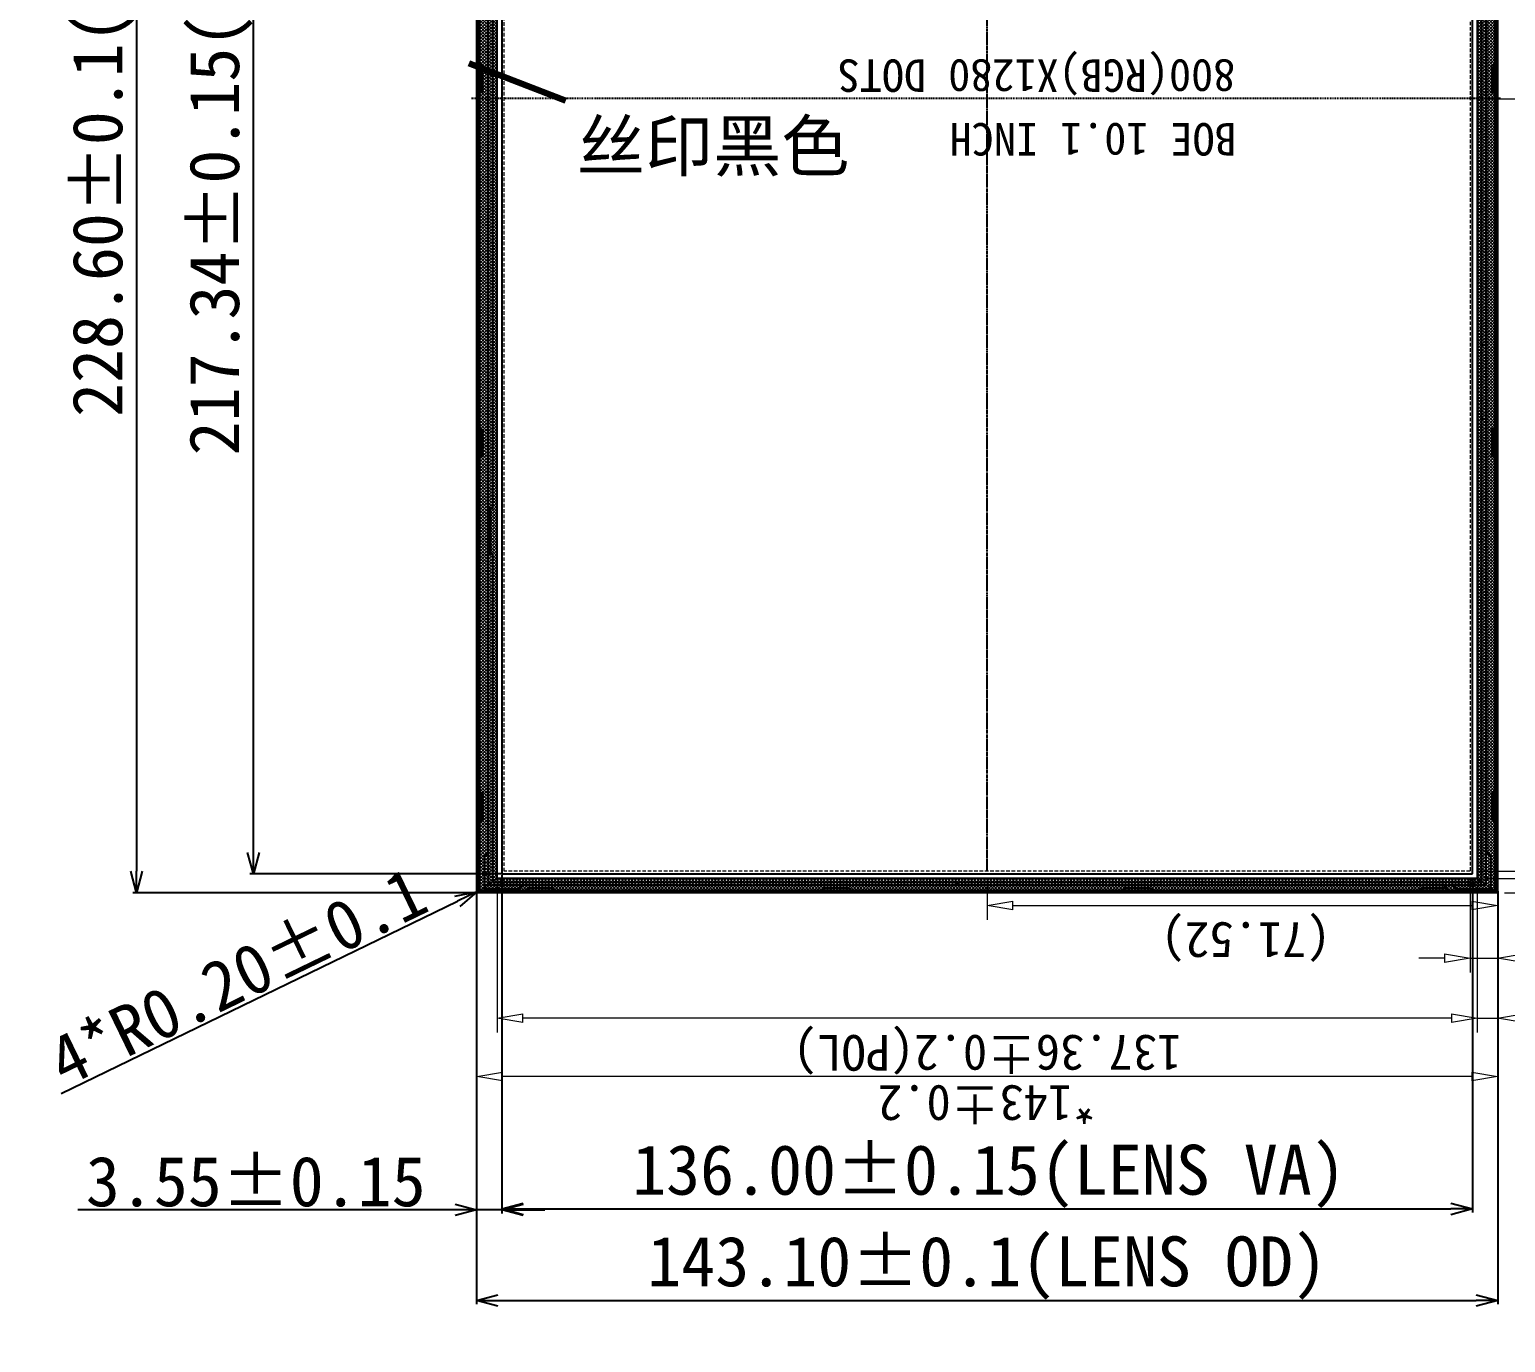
# Model space of a CAD drawing. Header units: millimetres. Extents: x 8997 to 11970, y 808 to 1592.
# Drawn here: x 11161.4 to 11368.3, y 1000.1 to 1184.2 of the extents above; entities that cross this region are included whole.
import ezdxf

# ---------------------------------------------------------------- set-up
doc = ezdxf.new("R2010")
doc.units = ezdxf.units.MM
doc.linetypes.add('CENTER', pattern=[0.6, 0.375, -0.075, 0.075, -0.075])
doc.linetypes.add('DASHED', pattern=[0.75, 0.5, -0.25])
for name, color, linetype in [('Bezel l', 22, 'Continuous'), ('Center', 1, 'CENTER'), ('D', 4, 'Continuous'), ('dim', 4, 'Continuous'), ('Housing', 7, 'Continuous'), ('LCD', 7, 'Continuous'), ('lcm', 6, 'Continuous'), ('lens', 6, 'Continuous'), ('保护膜', 3, 'Continuous')]:
    doc.layers.add(name, color=color, linetype=linetype)
for name, color, linetype, lineweight in [('LCD AA', 1, 'DASHED', 15), ('Tape', 5, 'Continuous', 15), ('標注', 3, 'Continuous', 5)]:
    doc.layers.add(name, color=color, linetype=linetype, lineweight=lineweight)
doc.styles.get("Standard").update_dxf_attribs({"font": 'simhei.ttf'})
doc.styles.add('宋体', font='')
doc.styles.get('宋体').set_extended_font_data('SimSun')
doc.dimstyles.get("Standard").update_dxf_attribs({"dimtxt": 3, "dimasz": 3, "dimexe": 2.5, "dimexo": 0, "dimtad": 1, "dimdsep": 46, "dimtxsty": 'Standard', "dimblk": '_FILLED', "dimblk1": '_FILLED', "dimblk2": '_FILLED', "dimcen": 0.09, "dimadec": 0, "dimazin": 0, "dimtp": 0.01, "dimtm": 0.01, "dimtfac": 1, "dimtofl": 0, "dimtmove": 0, "dimatfit": 3, "dimldrblk": '_FILLED', "dimfxl": 0, "dimtolj": 1, "dimarcsym": 0})
doc.dimstyles.new('STANDARD$0', dxfattribs={"dimtxt": 5.5, "dimasz": 3, "dimexe": 0.5, "dimexo": 0.5, "dimgap": 0.25, "dimtad": 1, "dimzin": 1, "dimdsep": 46, "dimlunit": 6, "dimtxsty": 'Standard', "dimblk": 'OPEN30', "dimcen": 0.5, "dimadec": 0, "dimazin": 0, "dimtm": 0.3, "dimtfac": 1, "dimtmove": 0, "dimatfit": 3, "dimfxl": 0, "dimtolj": 1, "dimtzin": 0, "dimarcsym": 0})
doc.dimstyles.new('標準 0.1', dxfattribs={"dimscale": 0.1, "dimtxt": 2.5, "dimasz": 1.8, "dimexe": 1, "dimexo": 0.5, "dimgap": 0.5, "dimtad": 1, "dimzin": 9, "dimdsep": 46, "dimtxsty": '宋体', "dimblk": 'CLOSEDBLANK', "dimcen": 1.8, "dimclrd": 256, "dimclre": 256, "dimclrt": 3, "dimazin": 2, "dimtfac": 1, "dimtmove": 0, "dimatfit": 3, "dimldrblk": 'CLOSEDBLANK', "dimfxl": 0, "dimlwd": 5, "dimlwe": 5, "dimarcsym": 0})
doc.dimstyles.new('標準2', dxfattribs={"dimscale": 2, "dimtxt": 2.5, "dimasz": 1.8, "dimexe": 1, "dimexo": 0.5, "dimgap": 0.5, "dimtad": 1, "dimzin": 9, "dimdsep": 46, "dimtxsty": '宋体', "dimblk": 'CLOSEDBLANK', "dimcen": 1.8, "dimclrd": 256, "dimclre": 256, "dimclrt": 3, "dimazin": 2, "dimtfac": 1, "dimtmove": 0, "dimatfit": 3, "dimldrblk": 'CLOSEDBLANK', "dimfxl": 0, "dimlwd": 5, "dimlwe": 5, "dimarcsym": 0})

# ---------------------------------------------------------------- blocks, each defined once
blk = doc.blocks.new('_Open30')
at = {"color": 0, "linetype": 'ByBlock', "lineweight": -2}
for p, q in [((-1, 0.268), (0, 0)), ((0, 0), (-1, -0.268)), ((0, 0), (-1, 0))]:
    blk.add_line(p, q, dxfattribs=at)
blk = doc.blocks.new('*D56')
at = {"layer": 'D', "color": 0, "lineweight": -2}
for p, q in [((11225.23, 1291.78), (11175.94, 1291.78)), ((11176.44, 1288.78), (11176.44, 1066.18)), ((11223.59, 1063.18), (11175.94, 1063.18))]:
    blk.add_line(p, q, dxfattribs=at)
at = {"layer": 'Defpoints', "color": 0, "lineweight": -2, "ltscale": 8.780934}
for p in [(11225.73, 1291.78), (11176.44, 1063.18), (11224.09, 1063.18)]:
    blk.add_point(p, dxfattribs=at)
at = {"layer": 'D', "color": 0, "lineweight": -2, "ltscale": 8.780934, "xscale": 3, "yscale": 3, "zscale": 3}
for p, rotation in [((11176.44, 1291.78), 90), ((11176.44, 1063.18), 270)]:
    blk.add_blockref('_Open30', p, dxfattribs=dict(at, rotation=rotation))
at = {"layer": 'D', "color": 0, "ltscale": 8.780934, "insert": (11171.88, 1177.48), "char_height": 7, "attachment_point": 5, "rotation": 90}
blk.add_mtext('\\A1;228.60%%P0.1(LENS OD)', dxfattribs=at)
blk = doc.blocks.new('*D57')
at = {"layer": 'D', "color": 0, "lineweight": -2}
for p, q in [((11224.09, 1063.92), (11224.09, 1005.51)), ((11367.19, 1063.39), (11367.19, 1005.51)), ((11227.09, 1006.01), (11364.19, 1006.01))]:
    blk.add_line(p, q, dxfattribs=at)
at = {"layer": 'Defpoints', "color": 0, "lineweight": -2, "ltscale": 8.780934}
for p in [(11224.09, 1064.42), (11367.19, 1063.89), (11367.19, 1006.01)]:
    blk.add_point(p, dxfattribs=at)
at = {"layer": 'D', "color": 0, "lineweight": -2, "ltscale": 8.780934, "xscale": 3, "yscale": 3, "zscale": 3, "rotation": 180}
blk.add_blockref('_Open30', (11224.09, 1006.01), dxfattribs=at)
at = {"layer": 'D', "color": 0, "lineweight": -2, "ltscale": 8.780934, "xscale": 3, "yscale": 3, "zscale": 3}
blk.add_blockref('_Open30', (11367.19, 1006.01), dxfattribs=at)
at = {"layer": 'D', "color": 0, "ltscale": 8.780934, "insert": (11295.64, 1010.57), "char_height": 7, "attachment_point": 5}
blk.add_mtext('\\A1;143.10%%P0.1(LENS OD)', dxfattribs=at)
blk = doc.blocks.new('*D58')
at = {"layer": 'D', "color": 0, "lineweight": -2}
for p, q in [((11227.64, 1065.3), (11227.64, 1018.35)), ((11363.64, 1065.3), (11363.64, 1018.35)), ((11230.64, 1018.85), (11360.64, 1018.85))]:
    blk.add_line(p, q, dxfattribs=at)
at = {"layer": 'Defpoints', "color": 0, "lineweight": -2, "ltscale": 8.780934}
for p in [(11227.64, 1065.8), (11363.64, 1065.8), (11363.64, 1018.85)]:
    blk.add_point(p, dxfattribs=at)
at = {"layer": 'D', "color": 0, "lineweight": -2, "ltscale": 8.780934, "xscale": 3, "yscale": 3, "zscale": 3, "rotation": 180}
blk.add_blockref('_Open30', (11227.64, 1018.85), dxfattribs=at)
at = {"layer": 'D', "color": 0, "lineweight": -2, "ltscale": 8.780934, "xscale": 3, "yscale": 3, "zscale": 3}
blk.add_blockref('_Open30', (11363.64, 1018.85), dxfattribs=at)
at = {"layer": 'D', "color": 0, "ltscale": 8.780934, "insert": (11295.89, 1023.41), "char_height": 7, "attachment_point": 5}
blk.add_mtext('\\A1;136.00%%P0.15(LENS VA)', dxfattribs=at)
blk = doc.blocks.new('*D59')
at = {"layer": 'D', "color": 0, "lineweight": -2}
for p, q in [((11227.14, 1283.14), (11192.31, 1283.14)), ((11192.81, 1068.8), (11192.81, 1280.14)), ((11227.77, 1065.8), (11192.31, 1065.8))]:
    blk.add_line(p, q, dxfattribs=at)
at = {"layer": 'Defpoints', "color": 0, "lineweight": -2, "ltscale": 8.780934}
for p in [(11192.81, 1283.14), (11227.64, 1283.14), (11228.27, 1065.8)]:
    blk.add_point(p, dxfattribs=at)
at = {"layer": 'D', "color": 0, "lineweight": -2, "ltscale": 8.780934, "xscale": 3, "yscale": 3, "zscale": 3}
for p, rotation in [((11192.81, 1283.14), 90), ((11192.81, 1065.8), 270)]:
    blk.add_blockref('_Open30', p, dxfattribs=dict(at, rotation=rotation))
at = {"layer": 'D', "color": 0, "ltscale": 8.780934, "insert": (11188.25, 1174.47), "char_height": 7, "attachment_point": 5, "rotation": 90}
blk.add_mtext('\\A1;217.34%%P0.15(LENS VA)', dxfattribs=at)
blk = doc.blocks.new('_FILLED')
at = {"color": 0, "linetype": 'ByBlock'}
blk.add_solid([(0, 0), (-1, 0.167), (-1, -0.167)], dxfattribs=at)
blk = doc.blocks.new('*D72')
at = {"layer": 'D', "color": 0, "lineweight": -2}
for p, q in [((11227.64, 1065.63), (11227.64, 1018.23)), ((11224.09, 1062.68), (11224.09, 1018.23)), ((11221.09, 1018.73), (11168.2, 1018.73)), ((11227.64, 1018.73), (11224.09, 1018.73)), ((11230.64, 1018.73), (11233.64, 1018.73))]:
    blk.add_line(p, q, dxfattribs=at)
at = {"layer": 'Defpoints', "color": 0, "lineweight": -2, "ltscale": 8.780934}
for p in [(11227.64, 1066.13), (11224.09, 1063.18), (11224.09, 1018.73)]:
    blk.add_point(p, dxfattribs=at)
at = {"layer": 'D', "color": 0, "lineweight": -2, "ltscale": 8.780934, "xscale": 3, "yscale": 3, "zscale": 3}
blk.add_blockref('_Open30', (11224.09, 1018.73), dxfattribs=at)
at = {"layer": 'D', "color": 0, "lineweight": -2, "ltscale": 8.780934, "xscale": 3, "yscale": 3, "zscale": 3, "rotation": 180}
blk.add_blockref('_Open30', (11227.64, 1018.73), dxfattribs=at)
at = {"layer": 'D', "color": 0, "ltscale": 8.780934, "insert": (11193.15, 1022.66), "char_height": 7, "attachment_point": 5}
blk.add_mtext('\\A1;3.55\\fSimHei|b0|i0|c134|p49;±0.15', dxfattribs=at)
blk = doc.blocks.new('_ClosedBlank')
at = {"color": 0, "linetype": 'ByBlock', "lineweight": -2}
for p, q in [((-1, 0.167), (0, 0)), ((-1, 0.167), (-1, -0.167)), ((0, 0), (-1, -0.167))]:
    blk.add_line(p, q, dxfattribs=at)
blk = doc.blocks.new('*D73')
at = {"layer": 'Defpoints', "color": 0, "lineweight": -2, "ltscale": 8.780934}
for p in [(12490.19, 1335.62), (12347.19, 1309.84), (12490.19, 1309.84)]:
    blk.add_point(p, dxfattribs=at)
at = {"layer": '標注', "linetype": 'Continuous', "lineweight": 5}
for p, q in [((12347.19, 1310.84), (12347.19, 1337.62)), ((12490.19, 1310.84), (12490.19, 1337.62)), ((12350.79, 1335.62), (12486.59, 1335.62))]:
    blk.add_line(p, q, dxfattribs=at)
at = {"layer": '標注', "lineweight": 5, "ltscale": 8.780934, "xscale": 3.6, "yscale": 3.6, "zscale": 3.6, "rotation": 180}
blk.add_blockref('_ClosedBlank', (12347.19, 1335.62), dxfattribs=at)
at = {"layer": '標注', "lineweight": 5, "ltscale": 8.780934, "xscale": 3.6, "yscale": 3.6, "zscale": 3.6}
blk.add_blockref('_ClosedBlank', (12490.19, 1335.62), dxfattribs=at)
at = {"layer": '標注', "color": 3, "ltscale": 8.780934, "insert": (12418.69, 1339.32), "char_height": 5, "attachment_point": 5, "style": '宋体'}
blk.add_mtext('*143%%p0.2', dxfattribs=at)
blk = doc.blocks.new('*D74')
at = {"layer": 'Defpoints', "color": 0, "lineweight": -2, "ltscale": 8.780934}
for p in [(12347.19, 1309.86), (12288.1, 1081.26), (12347.19, 1081.26)]:
    blk.add_point(p, dxfattribs=at)
at = {"layer": '標注', "linetype": 'Continuous', "lineweight": 5}
for p, q in [((12346.19, 1309.86), (12286.1, 1309.86)), ((12288.1, 1306.26), (12288.1, 1084.86)), ((12346.19, 1081.26), (12286.1, 1081.26))]:
    blk.add_line(p, q, dxfattribs=at)
at = {"layer": '標注', "lineweight": 5, "ltscale": 8.780934, "xscale": 3.6, "yscale": 3.6, "zscale": 3.6}
for p, rotation in [((12288.1, 1309.86), 90), ((12288.1, 1081.26), 270)]:
    blk.add_blockref('_ClosedBlank', p, dxfattribs=dict(at, rotation=rotation))
at = {"layer": '標注', "color": 3, "ltscale": 8.780934, "insert": (12284.4, 1195.56), "char_height": 5, "attachment_point": 5, "rotation": 90, "style": '宋体'}
blk.add_mtext('*228.6%%p0.2', dxfattribs=at)
blk = doc.blocks.new('*D76')
at = {"layer": 'Defpoints', "color": 0, "lineweight": -2, "ltscale": 8.780934}
for p in [(12347.19, 1311.66), (12347.19, 1309.84), (12418.71, 1306.89)]:
    blk.add_point(p, dxfattribs=at)
at = {"layer": '標注', "linetype": 'Continuous', "lineweight": 5}
for p, q in [((12347.19, 1310.84), (12347.19, 1313.66)), ((12418.71, 1307.89), (12418.71, 1313.66)), ((12415.11, 1311.66), (12350.79, 1311.66))]:
    blk.add_line(p, q, dxfattribs=at)
at = {"layer": '標注', "lineweight": 5, "ltscale": 8.780934, "xscale": 3.6, "yscale": 3.6, "zscale": 3.6, "rotation": 180}
blk.add_blockref('_ClosedBlank', (12347.19, 1311.66), dxfattribs=at)
at = {"layer": '標注', "lineweight": 5, "ltscale": 8.780934, "xscale": 3.6, "yscale": 3.6, "zscale": 3.6}
blk.add_blockref('_ClosedBlank', (12418.71, 1311.66), dxfattribs=at)
at = {"layer": '標注', "color": 3, "ltscale": 8.780934, "insert": (12382.45, 1315.84), "char_height": 5, "attachment_point": 5, "style": '宋体'}
blk.add_mtext('(71.52)', dxfattribs=at)
blk = doc.blocks.new('*D77')
at = {"layer": 'Defpoints', "color": 0, "lineweight": -2, "ltscale": 8.780934}
for p in [(12347.19, 1309.86), (12329.68, 1198.6), (12349.98, 1198.6)]:
    blk.add_point(p, dxfattribs=at)
at = {"layer": '標注', "linetype": 'Continuous', "lineweight": 5}
for p, q in [((12346.19, 1309.86), (12327.68, 1309.86)), ((12329.68, 1306.26), (12329.68, 1202.2)), ((12348.98, 1198.6), (12327.68, 1198.6))]:
    blk.add_line(p, q, dxfattribs=at)
at = {"layer": '標注', "lineweight": 5, "ltscale": 8.780934, "xscale": 3.6, "yscale": 3.6, "zscale": 3.6}
for p, rotation in [((12329.68, 1309.86), 90), ((12329.68, 1198.6), 270)]:
    blk.add_blockref('_ClosedBlank', p, dxfattribs=dict(at, rotation=rotation))
at = {"layer": '標注', "color": 3, "ltscale": 8.780934, "insert": (12325.5, 1254.03), "char_height": 5, "attachment_point": 5, "rotation": 90, "style": '宋体'}
blk.add_mtext('(111.26)', dxfattribs=at)
blk = doc.blocks.new('*D79')
at = {"layer": 'Defpoints', "color": 0, "lineweight": -2, "ltscale": 8.780934}
for p in [(12301.92, 1309.86), (12347.19, 1309.86), (12350.01, 1307.86)]:
    blk.add_point(p, dxfattribs=at)
at = {"layer": '標注', "linetype": 'Continuous', "lineweight": 5}
for p, q in [((12301.92, 1313.46), (12301.92, 1321.82)), ((12346.19, 1309.86), (12299.92, 1309.86)), ((12301.92, 1307.86), (12301.92, 1309.86)), ((12349.01, 1307.86), (12299.92, 1307.86)), ((12301.92, 1304.26), (12301.92, 1300.66))]:
    blk.add_line(p, q, dxfattribs=at)
at = {"layer": '標注', "lineweight": 5, "ltscale": 8.780934, "xscale": 3.6, "yscale": 3.6, "zscale": 3.6}
for p, rotation in [((12301.92, 1309.86), 270), ((12301.92, 1307.86), 90)]:
    blk.add_blockref('_ClosedBlank', p, dxfattribs=dict(at, rotation=rotation))
at = {"layer": '標注', "color": 3, "ltscale": 8.780934, "insert": (12298.42, 1319.44), "char_height": 5, "attachment_point": 5, "rotation": 90, "style": '宋体'}
blk.add_mtext('2', dxfattribs=at)
blk = doc.blocks.new('*D80')
at = {"layer": 'Defpoints', "color": 0, "lineweight": -2, "ltscale": 8.780934}
for p in [(12347.19, 1319.03), (12347.19, 1309.84), (12351.01, 1306.86)]:
    blk.add_point(p, dxfattribs=at)
at = {"layer": '標注', "linetype": 'Continuous', "lineweight": 5}
for p, q in [((12347.19, 1310.84), (12347.19, 1321.03)), ((12351.01, 1307.86), (12351.01, 1321.03)), ((12343.59, 1319.03), (12319.64, 1319.03)), ((12351.01, 1319.03), (12347.19, 1319.03)), ((12354.61, 1319.03), (12358.21, 1319.03))]:
    blk.add_line(p, q, dxfattribs=at)
at = {"layer": '標注', "lineweight": 5, "ltscale": 8.780934, "xscale": 3.6, "yscale": 3.6, "zscale": 3.6}
blk.add_blockref('_ClosedBlank', (12347.19, 1319.03), dxfattribs=at)
at = {"layer": '標注', "lineweight": 5, "ltscale": 8.780934, "xscale": 3.6, "yscale": 3.6, "zscale": 3.6, "rotation": 180}
blk.add_blockref('_ClosedBlank', (12351.01, 1319.03), dxfattribs=at)
at = {"layer": '標注', "color": 3, "ltscale": 8.780934, "insert": (12329.81, 1323.21), "char_height": 5, "attachment_point": 5, "style": '宋体'}
blk.add_mtext('(3.82)', dxfattribs=at)
blk = doc.blocks.new('*D82')
at = {"layer": 'Defpoints', "color": 0, "lineweight": -2, "ltscale": 8.780934}
for p in [(12315.16, 1309.86), (12347.19, 1309.86), (12351.01, 1306.86)]:
    blk.add_point(p, dxfattribs=at)
at = {"layer": '標注', "linetype": 'Continuous', "lineweight": 5}
for p, q in [((12315.16, 1313.46), (12315.16, 1326.68)), ((12346.19, 1309.86), (12313.16, 1309.86)), ((12315.16, 1306.86), (12315.16, 1309.86)), ((12350.01, 1306.86), (12313.16, 1306.86)), ((12315.16, 1303.26), (12315.16, 1299.66))]:
    blk.add_line(p, q, dxfattribs=at)
at = {"layer": '標注', "lineweight": 5, "ltscale": 8.780934, "xscale": 3.6, "yscale": 3.6, "zscale": 3.6}
for p, rotation in [((12315.16, 1309.86), 270), ((12315.16, 1306.86), 90)]:
    blk.add_blockref('_ClosedBlank', p, dxfattribs=dict(at, rotation=rotation))
at = {"layer": '標注', "color": 3, "ltscale": 8.780934, "insert": (12310.97, 1321.87), "char_height": 5, "attachment_point": 5, "rotation": 90, "style": '宋体'}
blk.add_mtext('(3)', dxfattribs=at)
blk = doc.blocks.new('*D83')
at = {"layer": 'Defpoints', "color": 0, "lineweight": -2, "ltscale": 8.780934}
for p in [(12487.37, 1327.46), (12350.01, 1307.86), (12487.37, 1307.86)]:
    blk.add_point(p, dxfattribs=at)
at = {"layer": '標注', "linetype": 'Continuous', "lineweight": 5}
for p, q in [((12350.01, 1308.86), (12350.01, 1329.46)), ((12487.37, 1308.86), (12487.37, 1329.46)), ((12353.61, 1327.46), (12483.77, 1327.46))]:
    blk.add_line(p, q, dxfattribs=at)
at = {"layer": '標注', "lineweight": 5, "ltscale": 8.780934, "xscale": 3.6, "yscale": 3.6, "zscale": 3.6, "rotation": 180}
blk.add_blockref('_ClosedBlank', (12350.01, 1327.46), dxfattribs=at)
at = {"layer": '標注', "lineweight": 5, "ltscale": 8.780934, "xscale": 3.6, "yscale": 3.6, "zscale": 3.6}
blk.add_blockref('_ClosedBlank', (12487.37, 1327.46), dxfattribs=at)
at = {"layer": '標注', "color": 3, "ltscale": 8.780934, "insert": (12418.69, 1331.65), "char_height": 5, "attachment_point": 5, "style": '宋体'}
blk.add_mtext('137.36%%p0.2(POL)', dxfattribs=at)
blk = doc.blocks.new('*D84')
at = {"layer": 'Defpoints', "color": 0, "lineweight": -2, "ltscale": 8.780934}
for p in [(12347.19, 1327.46), (12347.19, 1309.86), (12350.01, 1307.86)]:
    blk.add_point(p, dxfattribs=at)
at = {"layer": '標注', "linetype": 'Continuous', "lineweight": 5}
for p, q in [((12347.19, 1310.86), (12347.19, 1329.46)), ((12350.01, 1308.86), (12350.01, 1329.46)), ((12343.59, 1327.46), (12324.5, 1327.46)), ((12350.01, 1327.46), (12347.19, 1327.46)), ((12353.61, 1327.46), (12357.21, 1327.46))]:
    blk.add_line(p, q, dxfattribs=at)
at = {"layer": '標注', "lineweight": 5, "ltscale": 8.780934, "xscale": 3.6, "yscale": 3.6, "zscale": 3.6}
blk.add_blockref('_ClosedBlank', (12347.19, 1327.46), dxfattribs=at)
at = {"layer": '標注', "lineweight": 5, "ltscale": 8.780934, "xscale": 3.6, "yscale": 3.6, "zscale": 3.6, "rotation": 180}
blk.add_blockref('_ClosedBlank', (12350.01, 1327.46), dxfattribs=at)
at = {"layer": '標注', "color": 3, "ltscale": 8.780934, "insert": (12332.24, 1330.96), "char_height": 5, "attachment_point": 5, "style": '宋体'}
blk.add_mtext('2.82', dxfattribs=at)
blk = doc.blocks.new('*D85')
at = {"layer": 'Defpoints', "color": 0, "lineweight": -2, "ltscale": 8.780934}
for p in [(12353.49, 1309.69), (12354.53, 1309.69), (12353.49, 1308.84)]:
    blk.add_point(p, dxfattribs=at)
at = {"layer": 'dim', "linetype": 'Continuous', "lineweight": 5}
for p, q in [((12353.54, 1309.69), (12354.58, 1309.69)), ((12354.53, 1309.04), (12354.53, 1309.49)), ((12353.54, 1308.84), (12354.58, 1308.84))]:
    blk.add_line(p, q, dxfattribs=at)
at = {"layer": 'dim', "lineweight": 5, "ltscale": 8.780934, "xscale": 0.2, "yscale": 0.2, "zscale": 0.2}
for p, rotation in [((12354.53, 1309.69), 90), ((12354.53, 1308.84), 270)]:
    blk.add_blockref('_ClosedBlank', p, dxfattribs=dict(at, rotation=rotation))
at = {"layer": 'dim', "color": 3, "ltscale": 8.780934, "insert": (12354.36, 1309.26), "char_height": 0.25, "attachment_point": 5, "rotation": 90, "style": '宋体'}
blk.add_mtext('0.85', dxfattribs=at)
blk = doc.blocks.new('*D94')
at = {"layer": 'D', "color": 0, "lineweight": -2}
for p, q in [((11224.29, 1063.38), (11224.11, 1063.29)), ((11165.87, 1035.04), (11221.42, 1061.99))]:
    blk.add_line(p, q, dxfattribs=at)
at = {"layer": 'Defpoints', "color": 0, "lineweight": -2, "ltscale": 8.780934}
for p in [(11224.11, 1063.29), (11224.29, 1063.38)]:
    blk.add_point(p, dxfattribs=at)
at = {"layer": 'D', "color": 0, "lineweight": -2, "ltscale": 8.780934, "xscale": 3, "yscale": 3, "zscale": 3, "rotation": 25.87806662232011}
blk.add_blockref('_Open30', (11224.11, 1063.29), dxfattribs=at)
at = {"layer": 'D', "color": 0, "ltscale": 8.780934, "insert": (11190.58, 1051.39), "char_height": 7, "attachment_point": 5, "rotation": 25.8781}
blk.add_mtext('\\A1;4*R0.20\\fSimHei|b0|i0|c134|p49;±0.1', dxfattribs=at)
blk = doc.blocks.new('lcm12')
at = {"layer": 'Tape', "lineweight": 0}
h = blk.add_hatch(dxfattribs=at)
h.set_pattern_fill('ANSI37', color=4, scale=0.1, style=0)
h.set_pattern_definition([(45, (2303.76085, 15172.0372), (-0.224506403, 0.224506403), []), (135, (2303.76085, 15172.0372), (-0.224506403, -0.224506403), [])])
h.paths.add_polyline_path([(12350.01, 1307.86), (12350.01, 1088.964), (12487.37, 1088.964), (12487.37, 1307.86)], flags=16)
h.paths.add_polyline_path([(12347.19, 1309.858), (12347.19, 1081.258), (12490.19, 1081.258), (12490.19, 1309.858)])
at = {"layer": 'Bezel l', "color": 13}
for p, q in [((12347.24, 1309.488), (12347.24, 1308.188)), ((12347.44, 1308.188), (12347.44, 1309.488)), ((12349.04, 1309.808), (12347.74, 1309.808)), ((12347.74, 1309.608), (12349.04, 1309.608)), ((12349.04, 1309.608), (12349.04, 1309.808)), ((12349.04, 1309.808), (12349.54, 1309.808)), ((12349.54, 1309.608), (12349.04, 1309.608)), ((12349.54, 1309.808), (12349.54, 1309.608)), ((12349.54, 1309.808), (12487.84, 1309.808)), ((12349.54, 1309.608), (12487.84, 1309.608)), ((12354.09, 1309.608), (12354.09, 1309.538)), ((12354.39, 1309.238), (12357.79, 1309.238)), ((12358.09, 1309.538), (12358.09, 1309.608)), ((12395.59, 1309.608), (12395.59, 1309.538)), ((12395.89, 1309.238), (12399.29, 1309.238)), ((12399.59, 1309.538), (12399.59, 1309.608)), ((12437.79, 1309.608), (12437.79, 1309.538)), ((12438.09, 1309.238), (12441.49, 1309.238)), ((12441.79, 1309.538), (12441.79, 1309.608)), ((12479.29, 1309.608), (12479.29, 1309.538)), ((12479.59, 1309.238), (12482.99, 1309.238)), ((12483.29, 1309.538), (12483.29, 1309.608)), ((12487.84, 1309.608), (12487.84, 1309.808)), ((12487.84, 1309.808), (12488.34, 1309.808)), ((12488.34, 1309.608), (12487.84, 1309.608)), ((12488.34, 1309.808), (12489.64, 1309.808)), ((12488.34, 1309.808), (12488.34, 1309.608)), ((12488.34, 1309.608), (12489.64, 1309.608)), ((12489.94, 1309.488), (12489.94, 1308.188)), ((12490.14, 1309.488), (12490.14, 1308.188)), ((12347.24, 1308.188), (12347.44, 1308.188)), ((12347.24, 1307.688), (12347.24, 1308.188)), ((12347.44, 1307.688), (12347.24, 1307.688)), ((12347.24, 1083.608), (12347.24, 1307.688)), ((12347.44, 1308.188), (12347.44, 1307.688)), ((12347.44, 1083.608), (12347.44, 1307.688)), ((12489.94, 1307.688), (12489.94, 1308.188)), ((12489.94, 1308.188), (12490.14, 1308.188)), ((12490.14, 1307.688), (12489.94, 1307.688)), ((12489.94, 1307.688), (12489.94, 1083.608)), ((12490.14, 1308.188), (12490.14, 1307.688)), ((12490.14, 1307.688), (12490.14, 1083.608)), ((12347.69, 1299.819), (12347.44, 1299.819)), ((12347.99, 1296.119), (12347.99, 1299.519)), ((12489.39, 1296.219), (12489.39, 1299.619)), ((12489.69, 1299.819), (12489.94, 1299.819)), ((12347.44, 1295.819), (12347.69, 1295.819)), ((12489.94, 1295.819), (12489.69, 1295.819)), ((12347.69, 1248.779), (12347.44, 1248.779)), ((12347.99, 1245.079), (12347.99, 1248.479)), ((12489.39, 1245.179), (12489.39, 1248.579)), ((12489.69, 1248.779), (12489.94, 1248.779)), ((12347.44, 1244.779), (12347.69, 1244.779)), ((12489.94, 1244.779), (12489.69, 1244.779)), ((12347.69, 1197.738), (12347.44, 1197.738)), ((12489.74, 1197.738), (12489.94, 1197.738)), ((12347.99, 1194.038), (12347.99, 1197.438)), ((12489.44, 1194.138), (12489.44, 1197.538)), ((12347.44, 1193.738), (12347.69, 1193.738)), ((12489.94, 1193.738), (12489.74, 1193.738))]:
    blk.add_line(p, q, dxfattribs=at)
at = {"layer": 'Bezel l', "color": 13, "extrusion": (0, 0, -1)}
for centre, radius, start, end in [((-12347.613, 1309.457), 0.374, 4.85811, 109.90341), ((-12347.629, 1309.451), 0.192, 11.11602, 125.28116), ((-12354.39, 1309.538), 0.3, 270, 0), ((-12357.79, 1309.538), 0.3, 180, 270), ((-12395.89, 1309.538), 0.3, 270, 0), ((-12399.29, 1309.538), 0.3, 180, 270), ((-12438.09, 1309.538), 0.3, 270, 0), ((-12441.49, 1309.538), 0.3, 180, 270), ((-12479.59, 1309.538), 0.3, 270, 0), ((-12482.99, 1309.538), 0.3, 180, 270), ((-12489.767, 1309.457), 0.374, 70.09659, 175.14189), ((-12489.751, 1309.451), 0.192, 54.71884, 168.88398), ((-12347.69, 1299.519), 0.3, 90.00002, 180.00002), ((-12489.618, 1299.602), 0.229, 4.34038, 108.27951), ((-12347.69, 1296.119), 0.3, 180.00002, 270.00002), ((-12489.789, 1296.206), 0.4, 284.39984, 1.8604), ((-12347.69, 1248.479), 0.3, 90.00002, 180.00002), ((-12489.618, 1248.562), 0.229, 4.34038, 108.27951), ((-12489.789, 1245.166), 0.4, 284.39984, 1.8604), ((-12347.69, 1245.079), 0.3, 180.00002, 270.00002), ((-12347.69, 1197.438), 0.3, 90.00002, 180.00002), ((-12489.668, 1197.521), 0.229, 4.34038, 108.27951), ((-12347.69, 1194.038), 0.3, 180.00002, 270.00002), ((-12489.839, 1194.125), 0.4, 284.39984, 1.8604)]:
    blk.add_arc(centre, radius, start, end, dxfattribs=at)
at = {"layer": 'Center', "color": 1, "linetype": 'CENTER', "ltscale": 0.448264}
for p, q in [((12418.708, 1306.89), (12418.708, 1090.31)), ((12490.949, 1198.5), (12346.72, 1198.5)), ((12490.949, 1198.5), (12346.72, 1198.5))]:
    blk.add_line(p, q, dxfattribs=at)
at = {"layer": 'Housing'}
for p, q in [((12347.54, 1299.819), (12347.54, 1309.488)), ((12347.74, 1309.688), (12354.09, 1309.688)), ((12348.14, 1309.39), (12352.94, 1309.39)), ((12348.14, 1304.71), (12348.14, 1309.39)), ((12352.94, 1309.39), (12353.49, 1308.84)), ((12354.09, 1309.688), (12354.09, 1309.538)), ((12354.59, 1309.688), (12354.09, 1309.688)), ((12354.09, 1309.538), (12358.09, 1309.538)), ((12354.59, 1309.808), (12354.59, 1309.688)), ((12357.59, 1309.808), (12354.59, 1309.808)), ((12357.59, 1309.688), (12357.59, 1309.808)), ((12358.09, 1309.688), (12357.59, 1309.688)), ((12358.09, 1309.538), (12358.09, 1309.688)), ((12358.09, 1309.688), (12395.59, 1309.688)), ((12395.59, 1309.688), (12395.59, 1309.538)), ((12396.09, 1309.688), (12395.59, 1309.688)), ((12395.59, 1309.538), (12399.59, 1309.538)), ((12396.09, 1309.808), (12396.09, 1309.688)), ((12399.09, 1309.808), (12396.09, 1309.808)), ((12399.09, 1309.688), (12399.09, 1309.808)), ((12399.59, 1309.688), (12399.09, 1309.688)), ((12399.59, 1309.538), (12399.59, 1309.688)), ((12399.59, 1309.688), (12437.79, 1309.688)), ((12437.79, 1309.688), (12437.79, 1309.538)), ((12438.29, 1309.688), (12437.79, 1309.688)), ((12437.79, 1309.538), (12441.79, 1309.538)), ((12441.29, 1309.808), (12438.29, 1309.808)), ((12438.29, 1309.808), (12438.29, 1309.688)), ((12441.29, 1309.688), (12441.29, 1309.808)), ((12441.79, 1309.688), (12441.29, 1309.688)), ((12441.79, 1309.538), (12441.79, 1309.688)), ((12441.79, 1309.688), (12479.29, 1309.688)), ((12479.29, 1309.688), (12479.29, 1309.538)), ((12479.79, 1309.688), (12479.29, 1309.688)), ((12479.29, 1309.538), (12483.29, 1309.538)), ((12482.79, 1309.808), (12479.79, 1309.808)), ((12479.79, 1309.808), (12479.79, 1309.688)), ((12482.79, 1309.688), (12482.79, 1309.808)), ((12483.29, 1309.688), (12482.79, 1309.688)), ((12483.29, 1309.538), (12483.29, 1309.688)), ((12483.29, 1309.688), (12489.64, 1309.688)), ((12483.769, 1308.84), (12484.319, 1309.39)), ((12484.319, 1309.39), (12489.12, 1309.39)), ((12489.12, 1309.39), (12489.12, 1304.69)), ((12489.84, 1309.488), (12489.84, 1299.819)), ((12349.41, 1308.44), (12487.97, 1308.44)), ((12349.41, 1151.315), (12349.41, 1308.44)), ((12353.49, 1308.84), (12483.769, 1308.84)), ((12487.97, 1308.44), (12487.97, 1262.425)), ((12348.71, 1304.24), (12348.14, 1304.71)), ((12348.71, 1087.48), (12348.71, 1304.24)), ((12489.12, 1304.69), (12488.67, 1304.24)), ((12488.67, 1304.24), (12488.67, 1087.48)), ((12347.24, 1299.319), (12347.54, 1299.319)), ((12347.24, 1296.319), (12347.24, 1299.319)), ((12347.54, 1299.819), (12347.69, 1299.819)), ((12347.54, 1299.319), (12347.54, 1299.819)), ((12347.69, 1299.819), (12347.69, 1299.319)), ((12347.69, 1299.319), (12347.69, 1296.319)), ((12489.69, 1299.819), (12489.84, 1299.819)), ((12489.69, 1299.319), (12489.69, 1299.819)), ((12489.69, 1296.319), (12489.69, 1299.319)), ((12489.84, 1299.819), (12489.84, 1299.319)), ((12489.84, 1299.319), (12490.14, 1299.319)), ((12490.14, 1299.319), (12490.14, 1296.319)), ((12347.54, 1296.319), (12347.24, 1296.319)), ((12347.54, 1295.819), (12347.54, 1296.319)), ((12347.69, 1295.819), (12347.54, 1295.819)), ((12347.54, 1248.779), (12347.54, 1295.819)), ((12347.69, 1296.319), (12347.69, 1295.819)), ((12489.69, 1295.819), (12489.69, 1296.319)), ((12489.84, 1295.819), (12489.69, 1295.819)), ((12490.14, 1296.319), (12489.84, 1296.319)), ((12489.84, 1296.319), (12489.84, 1295.819)), ((12489.84, 1295.819), (12489.84, 1248.779)), ((12487.97, 1262.425), (12488.27, 1262.425)), ((12488.27, 1262.425), (12488.27, 1255.925)), ((12488.27, 1255.925), (12487.97, 1255.925)), ((12487.97, 1255.925), (12487.97, 1088.43)), ((12347.24, 1248.279), (12347.24, 1245.279)), ((12347.54, 1248.279), (12347.24, 1248.279)), ((12347.69, 1248.779), (12347.54, 1248.779)), ((12347.69, 1248.279), (12347.69, 1248.779)), ((12347.69, 1245.279), (12347.69, 1248.279)), ((12489.69, 1248.779), (12489.84, 1248.779)), ((12489.69, 1248.279), (12489.69, 1248.779)), ((12489.69, 1245.279), (12489.69, 1248.279)), ((12489.84, 1248.779), (12489.84, 1248.279)), ((12489.84, 1248.279), (12490.14, 1248.279)), ((12490.14, 1248.279), (12490.14, 1245.279)), ((12347.24, 1245.279), (12347.54, 1245.279)), ((12347.54, 1245.279), (12347.54, 1244.779)), ((12347.69, 1244.779), (12347.69, 1245.279)), ((12489.69, 1244.779), (12489.69, 1245.279)), ((12490.14, 1245.279), (12489.84, 1245.279)), ((12489.84, 1245.279), (12489.84, 1244.779)), ((12347.54, 1197.738), (12347.54, 1244.779)), ((12347.54, 1244.779), (12347.69, 1244.779)), ((12489.84, 1244.779), (12489.69, 1244.779)), ((12489.84, 1244.779), (12489.84, 1197.738)), ((12347.69, 1197.738), (12347.54, 1197.738)), ((12347.54, 1197.738), (12347.54, 1197.238)), ((12347.69, 1197.238), (12347.69, 1197.738)), ((12489.69, 1197.738), (12489.84, 1197.738)), ((12489.69, 1197.238), (12489.69, 1197.738)), ((12489.84, 1197.738), (12489.84, 1197.238)), ((12347.24, 1197.238), (12347.24, 1194.238)), ((12347.54, 1197.238), (12347.24, 1197.238)), ((12347.69, 1194.238), (12347.69, 1197.238)), ((12489.69, 1194.238), (12489.69, 1197.238)), ((12489.84, 1197.238), (12490.14, 1197.238)), ((12490.14, 1197.238), (12490.14, 1194.238)), ((12347.24, 1194.238), (12347.54, 1194.238)), ((12347.54, 1194.238), (12347.54, 1193.738)), ((12347.54, 1146.698), (12347.54, 1193.738)), ((12347.54, 1193.738), (12347.69, 1193.738)), ((12347.69, 1193.738), (12347.69, 1194.238)), ((12489.69, 1193.738), (12489.69, 1194.238)), ((12489.84, 1193.738), (12489.69, 1193.738)), ((12490.14, 1194.238), (12489.84, 1194.238)), ((12489.84, 1194.238), (12489.84, 1193.738)), ((12489.84, 1193.738), (12489.84, 1146.698))]:
    blk.add_line(p, q, dxfattribs=at)
at = {"layer": 'Housing', "color": 6}
for p, q in [((12414.49, 1308.84), (12414.49, 1308.44)), ((12422.89, 1308.84), (12422.89, 1308.44)), ((12348.71, 1243.49), (12349.41, 1243.49)), ((12348.71, 1233.09), (12349.41, 1233.09))]:
    blk.add_line(p, q, dxfattribs=at)
at = {"layer": 'Housing', "extrusion": (0, 0, -1)}
for centre, start, end in [((-12347.74, 1309.488), 0, 90), ((-12489.64, 1309.488), 90, 180)]:
    blk.add_arc(centre, 0.2, start, end, dxfattribs=at)
at = {"layer": 'Housing'}
blk.add_open_spline([(12347.54, 1248.779), (12347.54, 1248.612), (12347.54, 1248.446), (12347.54, 1248.279)], degree=3, dxfattribs=at)
at = {"layer": 'LCD', "color": 1, "linetype": 'CENTER', "ltscale": 0.56104}
blk.add_line((12418.69, 1306.86), (12418.69, 1090.284), dxfattribs=at)
at = {"layer": 'LCD', "color": 1}
blk.add_lwpolyline([(12348.81, 1308.86), (12488.57, 1308.86), (12488.57, 1082.78), (12348.81, 1082.78)], close=True, dxfattribs=at)
at = {"layer": 'LCD'}
blk.add_lwpolyline([(12487.37, 1088.964), (12350.01, 1088.964), (12350.01, 1307.86), (12487.37, 1307.86)], close=True, dxfattribs=at)
at = {"layer": 'LCD AA', "color": 1}
blk.add_lwpolyline([(12351.01, 1306.86), (12486.37, 1306.86), (12486.37, 1090.284), (12351.01, 1090.284)], close=True, dxfattribs=at)
at = {"layer": 'Tape'}
for p, q in [((12347.19, 1309.858), (12347.19, 1081.258)), ((12347.19, 1309.858), (12490.19, 1309.858)), ((12350.01, 1307.86), (12347.19, 1309.858)), ((12487.37, 1307.86), (12490.19, 1309.858)), ((12490.19, 1309.858), (12490.19, 1081.258)), ((12350.01, 1307.86), (12487.37, 1307.86)), ((12350.01, 1307.86), (12350.01, 1088.964)), ((12487.37, 1307.86), (12487.37, 1088.964))]:
    blk.add_line(p, q, dxfattribs=at)
at = {"layer": '標注', "linetype": 'Continuous', "lineweight": 9, "style": '宋体'}
for s, p in [('BOE 10.1 INCH ', (12383.716, 1201.99)), ('800(RGB)X1280 DOTS', (12383.925, 1193.067))]:
    blk.add_text(s, height=4.54896, dxfattribs=at).set_placement(p)
at = {"layer": 'dim'}
dim = blk.add_linear_dim(base=(12354.534, 1309.688), p1=(12353.49, 1308.84), p2=(12353.49, 1309.688), angle=90, dimstyle='標準 0.1', override={"dimasz": 2, "dimexe": 0.49975, "dimexo": 0.49975, "dimgap": 0.49975}, dxfattribs=at)
dim.commit()
dim.dimension.update_dxf_attribs({"geometry": '*D85', "text_midpoint": (12354.359, 1309.264)})
at = {"layer": '標注'}
dim = blk.add_linear_dim(base=(12490.19, 1335.622), p1=(12347.19, 1309.838), p2=(12490.19, 1309.838), dimstyle='標準2', override={"dimpost": '*<>', "dimtol": 1, "dimtp": 0.2, "dimtm": 0.2}, dxfattribs=at)
dim.commit()
dim.dimension.update_dxf_attribs({"geometry": '*D73', "text_midpoint": (12418.69, 1335.622), "dimtype": 128})
dim = blk.add_linear_dim(base=(12347.19, 1327.462), p1=(12350.01, 1307.86), p2=(12347.19, 1309.858), dimstyle='標準2', dxfattribs=at)
dim.commit()
dim.dimension.update_dxf_attribs({"geometry": '*D84', "text_midpoint": (12332.244, 1330.962)})
dim = blk.add_linear_dim(base=(12487.37, 1327.462), p1=(12350.01, 1307.86), p2=(12487.37, 1307.86), text='<>(POL)', dimstyle='標準2', override={"dimtol": 1, "dimtp": 0.2, "dimtm": 0.2}, dxfattribs=at)
dim.commit()
dim.dimension.update_dxf_attribs({"geometry": '*D83', "text_midpoint": (12418.69, 1327.462), "dimtype": 128})
dim = blk.add_linear_dim(base=(12315.157, 1309.858), p1=(12351.01, 1306.86), p2=(12347.19, 1309.858), angle=90, text='(<>)', dimstyle='標準2', dxfattribs=at)
dim.commit()
dim.dimension.update_dxf_attribs({"geometry": '*D82', "text_midpoint": (12310.973, 1321.871)})
dim = blk.add_linear_dim(base=(12347.19, 1319.027), p1=(12351.01, 1306.86), p2=(12347.19, 1309.838), text='(<>)', dimstyle='標準2', dxfattribs=at)
dim.commit()
dim.dimension.update_dxf_attribs({"geometry": '*D80', "text_midpoint": (12329.814, 1323.211)})
dim = blk.add_linear_dim(base=(12301.92, 1309.858), p1=(12350.01, 1307.86), p2=(12347.19, 1309.858), angle=90, dimstyle='標準2', dxfattribs=at)
dim.commit()
dim.dimension.update_dxf_attribs({"geometry": '*D79', "text_midpoint": (12298.42, 1319.441)})
dim = blk.add_linear_dim(base=(12347.19, 1311.658), p1=(12418.708, 1306.89), p2=(12347.19, 1309.838), text='(<>)', dimstyle='標準2', dxfattribs=at)
dim.commit()
dim.dimension.update_dxf_attribs({"geometry": '*D76', "text_midpoint": (12382.448, 1311.658), "dimtype": 128})
dim = blk.add_linear_dim(base=(12288.1, 1081.258), p1=(12347.19, 1309.858), p2=(12347.19, 1081.258), angle=90, dimstyle='標準2', override={"dimpost": '*<>', "dimtol": 1, "dimtp": 0.2, "dimtm": 0.2}, dxfattribs=at)
dim.commit()
dim.dimension.update_dxf_attribs({"geometry": '*D74', "text_midpoint": (12288.1, 1195.558), "dimtype": 128})
dim = blk.add_linear_dim(base=(12329.682, 1198.6), p1=(12347.19, 1309.858), p2=(12349.978, 1198.6), angle=90, text='(<>)', dimstyle='標準2', dxfattribs=at)
dim.commit()
dim.dimension.update_dxf_attribs({"geometry": '*D77', "text_midpoint": (12329.682, 1254.028), "dimtype": 128})

msp = doc.modelspace()

# ---------------------------------------------------------------- linework, layer by layer
at = {"layer": 'lens', "linetype": 'Continuous'}
msp.add_lwpolyline([(11366.995, 1291.782), (11224.295, 1291.782, 0.4142136), (11224.095, 1291.582), (11224.095, 1063.382, 0.4142136), (11224.295, 1063.182), (11366.995, 1063.182, 0.4142136), (11367.195, 1063.382), (11367.195, 1291.582, 0.4142136)], format="xyb", close=True, dxfattribs=at)
msp.add_lwpolyline([(11363.645, 1065.802), (11363.645, 1283.142), (11227.645, 1283.142), (11227.645, 1065.802)], close=True, dxfattribs=at)
at = {"layer": '保护膜', "linetype": 'Continuous'}
msp.add_lwpolyline([(11224.395, 1063.482), (11224.395, 1291.482), (11224.395, 1296.482), (11229.395, 1296.482), (11229.395, 1291.482), (11366.895, 1291.482), (11366.895, 1063.482)], close=True, dxfattribs=at)

# ---------------------------------------------------------------- block references
at = {"layer": 'lcm', "color": 3, "lineweight": -2, "ltscale": 8.780934, "rotation": 180}
msp.add_blockref('lcm12', (23714.335, 2373.04), dxfattribs=at)

# ---------------------------------------------------------------- texts
at = {"layer": 'D', "insert": (11238.147, 1171.35), "char_height": 7, "width": 54.82105, "attachment_point": 1}
msp.add_mtext('丝印黑色', dxfattribs=at)

# ---------------------------------------------------------------- dimensions: what is measured, and where the dimension line sits
at = {"layer": 'D'}
for base, p1, p2, text, override, picture, middle in [((11176.439, 1063.182), (11225.725, 1291.782), (11224.095, 1063.182), '<>%%P0.1(LENS OD)', {"dimtxt": 7}, '*D56', (11171.883, 1177.482)), ((11192.807, 1283.142), (11228.268, 1065.802), (11227.645, 1283.142), '<>%%P0.15(LENS VA)', {"dimtxt": 7, "dimblk": 'Open30'}, '*D59', (11188.251, 1174.472))]:
    dim = msp.add_linear_dim(base=base, p1=p1, p2=p2, angle=90, text=text, dimstyle='STANDARD$0', override=override, dxfattribs=at)
    dim.commit()
    dim.dimension.update_dxf_attribs({"geometry": picture, "text_midpoint": middle})
dim = msp.add_radius_dim(center=(11224.295, 1063.382), mpoint=(11224.115, 1063.295), text='4*<>\\fSimHei|b0|i0|c134|p49;±0.1', dimstyle='STANDARD$0', override={"dimtxt": 7, "dimtxsty": 'Standard', "dimblk": 'Open30'}, dxfattribs=at)
dim.commit()
dim.dimension.update_dxf_attribs({"geometry": '*D94', "text_midpoint": (11192.291, 1047.857), "dimtype": 164})
dim = msp.add_linear_dim(base=(11224.095, 1018.733), p1=(11227.645, 1066.132), p2=(11224.095, 1063.182), text='<>\\fSimHei|b0|i0|c134|p49;±0.15', dimstyle='STANDARD$0', override={"dimtxt": 7, "dimtxsty": 'Standard'}, dxfattribs=at)
dim.commit()
dim.dimension.update_dxf_attribs({"geometry": '*D72', "text_midpoint": (11193.148, 1022.66)})
for base, p1, p2, text, override, picture, middle in [((11363.645, 1018.851), (11227.645, 1065.802), (11363.645, 1065.802), '<>%%P0.15(LENS VA)', {"dimtxt": 7, "dimtxsty": 'Standard', "dimblk": 'Open30'}, '*D58', (11295.895, 1018.851)), ((11367.195, 1006.013), (11224.095, 1064.421), (11367.195, 1063.893), '<>%%P0.1(LENS OD)', {"dimtxt": 7}, '*D57', (11295.645, 1006.013))]:
    dim = msp.add_linear_dim(base=base, p1=p1, p2=p2, text=text, dimstyle='STANDARD$0', override=override, dxfattribs=at)
    dim.commit()
    dim.dimension.update_dxf_attribs({"geometry": picture, "text_midpoint": middle, "dimtype": 160})

# ---------------------------------------------------------------- leaders
msp.add_leader([(11223.016, 1179.464), (11236.544, 1174.232)], dimstyle='Standard', override={"dimasz": 3, "dimgap": 0.25, "dimzin": 1, "dimlunit": 6, "dimcen": 0.5, "dimtm": 0.3, "dimtofl": 1, "dimlwd": 65534, "dimlwe": 65534}, dxfattribs=at)

doc.saveas('drawing.dxf')
